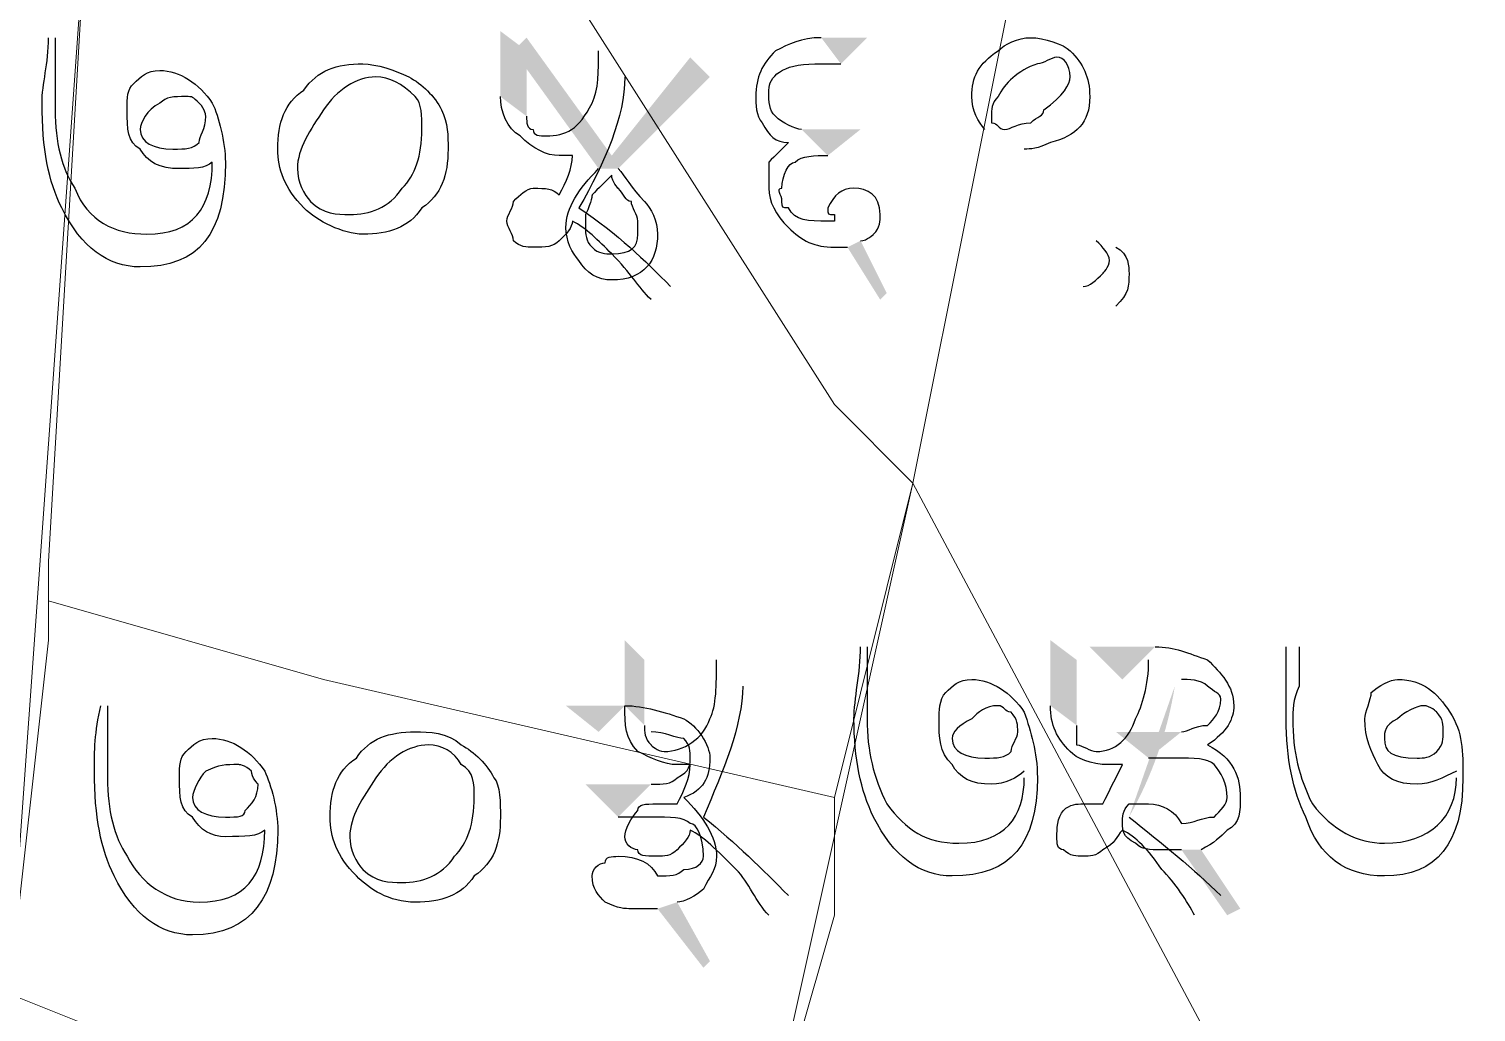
# Model space of a CAD drawing. Header units: metres. Extents: x 345912 to 349030, y 3061206 to 3061792.
# Drawn here: x 346949.8 to 346961.03, y 3061340.18 to 3061347.8 of the extents above; entities that cross this region are included whole.
import ezdxf

# ---------------------------------------------------------------- set-up
doc = ezdxf.new("R2010")
doc.units = ezdxf.units.M
doc.header["$MEASUREMENT"] = 0
doc.layers.add('PDF4_Geometry', color=7, linetype='Continuous')
doc.layers.add('PDF4_Solid Fills', color=7, linetype='Continuous')

msp = doc.modelspace()

# ---------------------------------------------------------------- hatches: boundary and pattern name
at = {"layer": 'PDF4_Solid Fills', "transparency": 33554559}
h = msp.add_hatch(color=256, dxfattribs=at)
h.paths.add_polyline_path([(346954.22308, 3061347.63564), (346954.42628, 3061347.43244)], flags=0)
h.paths.add_polyline_path([(346954.78188, 3061345.80684), (346954.62948, 3061345.70524)], flags=0)
h.paths.add_polyline_path([(346953.46108, 3061347.28004), (346953.46108, 3061347.78804), (346953.66428, 3061347.63564), (346953.66428, 3061347.12764)], flags=0)
h.paths.add_polyline_path([(346956.10268, 3061347.53404), (346956.30588, 3061347.73724), (346955.95028, 3061347.73724)], flags=0)
h.paths.add_polyline_path([(346956.15348, 3061346.11164), (346956.40748, 3061345.70524), (346956.45828, 3061345.75604), (346956.25508, 3061346.16244)], flags=0)
h.paths.add_polyline_path([(346956.00108, 3061346.82284), (346956.25508, 3061347.02604), (346955.79788, 3061347.02604)], flags=0)
h.paths.add_polyline_path([(346957.52508, 3061346.87364), (346958.23628, 3061346.11164)], flags=0)
h.paths.add_polyline_path([(346958.23628, 3061345.65444), (346957.98228, 3061345.80684)], flags=0)
h.paths.add_polyline_path([(346958.08388, 3061346.16244), (346957.22028, 3061347.02604)], flags=0)
h = msp.add_hatch(color=256, dxfattribs=at)
h.paths.add_polyline_path([(346949.95587, 3061347.73724), (346950.00667, 3061347.73724)], flags=0)
h.paths.add_polyline_path([(346951.22587, 3061346.77204), (346951.22587, 3061346.77204)], flags=0)
h.paths.add_polyline_path([(346954.22307, 3061346.72124), (346953.56267, 3061347.63564), (346953.66427, 3061347.73724), (346954.32467, 3061346.82284), (346954.93427, 3061347.58484), (346955.08667, 3061347.43244), (346954.37547, 3061346.72124)], flags=0)
h = msp.add_hatch(color=256, dxfattribs=at)
h.paths.add_polyline_path([(346955.13748, 3061342.91124), (346955.34068, 3061342.70804)], flags=0)
h.paths.add_polyline_path([(346955.69628, 3061341.08244), (346955.54388, 3061340.93004)], flags=0)
h.paths.add_polyline_path([(346954.42628, 3061342.55564), (346954.42628, 3061343.06364), (346954.57868, 3061342.91124), (346954.57868, 3061342.40324)], flags=0)
h.paths.add_polyline_path([(346956.25508, 3061343.01284), (346956.30588, 3061343.01284)], flags=0)
h.paths.add_polyline_path([(346957.52508, 3061341.99684), (346957.52508, 3061342.04764)], flags=0)
h.paths.add_polyline_path([(346958.28708, 3061342.75884), (346958.03308, 3061343.01284), (346958.54108, 3061343.01284)], flags=0)
h.paths.add_polyline_path([(346958.89668, 3061341.43804), (346959.20148, 3061340.98084), (346959.09988, 3061340.93004), (346958.74428, 3061341.43804)], flags=0)
h.paths.add_polyline_path([(346958.49028, 3061342.14924), (346958.23628, 3061342.35244), (346958.74428, 3061342.35244)], flags=0)
h = msp.add_hatch(color=256, dxfattribs=at)
h.paths.add_polyline_path([(346958.49028, 3061342.91124), (346958.69348, 3061342.70804)], flags=0)
h.paths.add_polyline_path([(346958.33788, 3061341.69204, 0.08894398), (346958.69348, 3061342.70804)], flags=0)
h.paths.add_polyline_path([(346959.04908, 3061341.08244), (346958.84588, 3061340.93004)], flags=0)
h.paths.add_polyline_path([(346957.72828, 3061342.55564), (346957.72828, 3061343.06364), (346957.93148, 3061342.91124), (346957.93148, 3061342.40324)], flags=0)
h.paths.add_polyline_path([(346959.55708, 3061343.01284), (346959.65868, 3061343.01284)], flags=0)
h.paths.add_polyline_path([(346960.87788, 3061341.99684), (346960.87788, 3061342.04764)], flags=0)
h = msp.add_hatch(color=256, dxfattribs=at)
h.paths.add_polyline_path([(346950.36228, 3061342.55563), (346950.41308, 3061342.55563)], flags=0)
h.paths.add_polyline_path([(346951.63228, 3061341.59043), (346951.63228, 3061341.59043)], flags=0)
h.paths.add_polyline_path([(346954.22308, 3061342.35243), (346953.96908, 3061342.55563), (346954.42628, 3061342.55563)], flags=0)
h.paths.add_polyline_path([(346954.83268, 3061341.03163), (346955.08668, 3061340.57443), (346955.03588, 3061340.52363), (346954.68028, 3061340.98083)], flags=0)
h.paths.add_polyline_path([(346954.37548, 3061341.69203), (346954.12148, 3061341.94603), (346954.62948, 3061341.94603)], flags=0)

# ---------------------------------------------------------------- linework, layer by layer
at = {"layer": 'PDF4_Geometry', "lineweight": 9}
for points in [[(346950.26068, 3061348.85483), (346949.65107, 3061340.32042), (346942.64068, 3061343.36844), (346942.33587, 3061343.36844), (346942.64068, 3061350.07403), (346942.94547, 3061350.07403), (346949.04147, 3061349.15963)], [(346950.26068, 3061348.85483), (346949.65107, 3061340.32042), (346942.64068, 3061343.36844), (346942.33587, 3061343.36844), (346942.64068, 3061350.07403), (346942.94547, 3061350.07403), (346949.04147, 3061349.15963)], [(346961.53827, 3061337.57724), (346959.09987, 3061338.18683), (346959.09987, 3061339.71083), (346956.66147, 3061344.28284), (346957.57587, 3061348.85483), (346965.19587, 3061350.07403)], [(346961.53827, 3061337.57724), (346959.09987, 3061338.18683), (346959.09987, 3061339.71083), (346956.66147, 3061344.28284), (346957.57587, 3061348.85483), (346965.19587, 3061350.07403)], [(346953.91827, 3061348.24523), (346956.05188, 3061344.89243), (346956.66147, 3061344.28284), (346956.05188, 3061341.84444), (346952.08948, 3061342.75884), (346949.95587, 3061343.36844), (346949.95587, 3061343.67322), (346950.26068, 3061348.85483), (346950.56547, 3061348.85483), (346951.47987, 3061348.55004), (346952.69908, 3061348.55004)], [(346953.91827, 3061348.24523), (346956.05188, 3061344.89243), (346956.66147, 3061344.28284), (346956.05188, 3061341.84444), (346952.08948, 3061342.75884), (346949.95587, 3061343.36844), (346949.95587, 3061343.67322), (346950.26068, 3061348.85483), (346950.56547, 3061348.85483), (346951.47987, 3061348.55004), (346952.69908, 3061348.55004)], [(346956.66147, 3061344.28284), (346956.05188, 3061344.89243), (346953.91827, 3061348.24523), (346957.27107, 3061348.85483), (346957.57587, 3061348.85483)], [(346956.66147, 3061344.28284), (346956.05188, 3061344.89243), (346953.91827, 3061348.24523), (346957.27107, 3061348.85483), (346957.57587, 3061348.85483)], [(346940.81188, 3061343.97803), (346941.42147, 3061343.67322), (346942.03107, 3061343.67322), (346942.33587, 3061343.36844), (346942.64068, 3061343.36844), (346949.65107, 3061340.32042), (346951.17508, 3061339.71083), (346949.95587, 3061333.61483), (346948.12707, 3061323.25164), (346946.29827, 3061324.16602), (346946.60308, 3061325.69004), (346949.04147, 3061338.49164), (346936.84948, 3061343.97803), (346937.15427, 3061345.50203)], [(346940.81188, 3061343.97803), (346941.42147, 3061343.67322), (346942.03107, 3061343.67322), (346942.33587, 3061343.36844), (346942.64068, 3061343.36844), (346949.65107, 3061340.32042), (346951.17508, 3061339.71083), (346949.95587, 3061333.61483), (346948.12707, 3061323.25164), (346946.29827, 3061324.16602), (346946.60308, 3061325.69004), (346949.04147, 3061338.49164), (346936.84948, 3061343.97803), (346937.15427, 3061345.50203)], [(346959.09987, 3061338.18683), (346955.44228, 3061338.79643), (346956.66147, 3061344.28284), (346959.09987, 3061339.71083)], [(346959.09987, 3061338.18683), (346955.44228, 3061338.79643), (346956.66147, 3061344.28284), (346959.09987, 3061339.71083)], [(346956.05188, 3061340.93004), (346955.44228, 3061338.79643), (346951.17508, 3061339.71083), (346949.65107, 3061340.32042), (346949.95587, 3061343.06363), (346949.95587, 3061343.36844), (346952.08948, 3061342.75884), (346956.05188, 3061341.84444)], [(346956.05188, 3061340.93004), (346955.44228, 3061338.79643), (346951.17508, 3061339.71083), (346949.65107, 3061340.32042), (346949.95587, 3061343.06363), (346949.95587, 3061343.36844), (346952.08948, 3061342.75884), (346956.05188, 3061341.84444)]]:
    msp.add_lwpolyline(points, close=True, dxfattribs=at)
at = {"layer": 'PDF4_Geometry', "lineweight": 25}
for points in [[(346949.90507, 3061347.22924), (346949.90507, 3061347.38164), (346949.95587, 3061347.53404), (346949.95587, 3061347.73724)], [(346950.00667, 3061347.73724), (346950.00667, 3061347.68644), (346950.00667, 3061347.58484), (346950.00667, 3061347.48324)], [(346955.95028, 3061347.73724), (346955.79788, 3061347.73724), (346955.69628, 3061347.68644), (346955.59468, 3061347.63564)], [(346957.32188, 3061347.63564), (346957.37268, 3061347.68644), (346957.47428, 3061347.73724), (346957.57588, 3061347.73724)], [(346957.57588, 3061347.73724), (346957.67748, 3061347.73724), (346957.82988, 3061347.68644), (346957.88068, 3061347.63564)], [(346954.17228, 3061347.22924), (346954.22308, 3061347.33084), (346954.22308, 3061347.48324), (346954.22308, 3061347.63564)], [(346955.59468, 3061347.63564), (346955.49308, 3061347.53404), (346955.44228, 3061347.43244), (346955.44228, 3061347.28004)], [(346957.11868, 3061347.28004), (346957.11868, 3061347.43244), (346957.16948, 3061347.53404), (346957.32188, 3061347.63564)], [(346957.77908, 3061347.58484), (346957.72828, 3061347.58484), (346957.67748, 3061347.53404), (346957.62668, 3061347.53404)], [(346957.88068, 3061347.43244), (346957.88068, 3061347.53404), (346957.82988, 3061347.58484), (346957.77908, 3061347.58484)], [(346957.88068, 3061347.63564), (346957.98228, 3061347.53404), (346958.03308, 3061347.43244), (346958.03308, 3061347.28004)], [(346950.00667, 3061347.48324), (346950.00667, 3061347.33084), (346950.00667, 3061347.22924), (346950.00667, 3061347.17844)], [(346950.61627, 3061347.38164), (346950.66707, 3061347.43244), (346950.71787, 3061347.48324), (346950.81947, 3061347.48324)], [(346950.81947, 3061347.48324), (346950.97187, 3061347.48324), (346951.12427, 3061347.38164), (346951.22587, 3061347.22924)], [(346951.93707, 3061347.33084), (346952.03867, 3061347.48324), (346952.19107, 3061347.53404), (346952.39427, 3061347.53404)], [(346952.39427, 3061347.53404), (346952.49587, 3061347.53404), (346952.64827, 3061347.48324), (346952.74987, 3061347.43244)], [(346955.54388, 3061347.33084), (346955.54388, 3061347.43244), (346955.64548, 3061347.53404), (346955.89948, 3061347.53404)], [(346955.89948, 3061347.53404), (346955.89948, 3061347.53404), (346955.95028, 3061347.53404), (346956.00108, 3061347.53404)], [(346956.00108, 3061347.53404), (346956.05188, 3061347.53404), (346956.10268, 3061347.53404), (346956.10268, 3061347.53404)], [(346957.62668, 3061347.53404), (346957.47428, 3061347.48324), (346957.37268, 3061347.38164), (346957.32188, 3061347.28004)], [(346950.56547, 3061347.17844), (346950.56547, 3061347.28004), (346950.56547, 3061347.33084), (346950.61627, 3061347.38164)], [(346952.49587, 3061347.43244), (346952.34347, 3061347.43244), (346952.19107, 3061347.33084), (346952.08947, 3061347.17844)], [(346952.80067, 3061347.28004), (346952.69907, 3061347.38164), (346952.59747, 3061347.43244), (346952.49587, 3061347.43244)], [(346952.74987, 3061347.43244), (346952.85147, 3061347.38164), (346952.95307, 3061347.28004), (346953.00387, 3061347.17844)], [(346954.42628, 3061347.43244), (346954.42628, 3061347.12764), (346954.27388, 3061346.77204), (346954.07068, 3061346.41644)], [(346957.67748, 3061347.17844), (346957.82988, 3061347.28004), (346957.88068, 3061347.38164), (346957.88068, 3061347.43244)], [(346950.05747, 3061346.41644), (346949.95587, 3061346.61964), (346949.90507, 3061346.87364), (346949.90507, 3061347.22924)], [(346950.81947, 3061347.22924), (346950.71787, 3061347.17844), (346950.66707, 3061347.07684), (346950.66707, 3061347.02604)], [(346951.02267, 3061347.28004), (346950.92107, 3061347.28004), (346950.87027, 3061347.28004), (346950.81947, 3061347.22924)], [(346951.12427, 3061347.22924), (346951.07347, 3061347.28004), (346951.07347, 3061347.28004), (346951.02267, 3061347.28004)], [(346951.17507, 3061347.12764), (346951.17507, 3061347.12764), (346951.17507, 3061347.17844), (346951.12427, 3061347.22924)], [(346951.22587, 3061347.22924), (346951.27667, 3061347.12764), (346951.32747, 3061346.92444), (346951.32747, 3061346.77204)], [(346951.73387, 3061346.87364), (346951.73387, 3061347.07684), (346951.78467, 3061347.22924), (346951.93707, 3061347.33084)], [(346952.85147, 3061347.02604), (346952.85147, 3061347.12764), (346952.85147, 3061347.22924), (346952.80067, 3061347.28004)], [(346953.61348, 3061346.97524), (346953.51188, 3061347.02604), (346953.46108, 3061347.17844), (346953.46108, 3061347.28004)], [(346953.81668, 3061346.97524), (346953.96908, 3061346.97524), (346954.07068, 3061347.02604), (346954.17228, 3061347.22924)], [(346955.44228, 3061347.28004), (346955.44228, 3061347.22924), (346955.44228, 3061347.12764), (346955.49308, 3061347.07684)], [(346955.59468, 3061347.12764), (346955.54388, 3061347.17844), (346955.54388, 3061347.22924), (346955.54388, 3061347.33084)], [(346957.22028, 3061347.02604), (346957.16948, 3061347.07684), (346957.11868, 3061347.17844), (346957.11868, 3061347.28004)], [(346957.32188, 3061347.28004), (346957.27108, 3061347.22924), (346957.27108, 3061347.17844), (346957.27108, 3061347.12764)], [(346958.03308, 3061347.28004), (346958.03308, 3061347.07684), (346957.93148, 3061346.97524), (346957.72828, 3061346.92444)], [(346950.00667, 3061347.17844), (346950.00667, 3061346.92444), (346950.05747, 3061346.72124), (346950.15907, 3061346.56884)], [(346950.66707, 3061346.87364), (346950.56547, 3061346.92444), (346950.56547, 3061347.02604), (346950.56547, 3061347.17844)], [(346951.12427, 3061346.92444), (346951.12427, 3061346.97524), (346951.17507, 3061347.02604), (346951.17507, 3061347.12764)], [(346952.08947, 3061347.17844), (346951.98787, 3061347.02604), (346951.88627, 3061346.87364), (346951.88627, 3061346.72124)], [(346953.00387, 3061347.17844), (346953.05467, 3061347.07684), (346953.05467, 3061346.97524), (346953.05467, 3061346.87364)], [(346953.66428, 3061347.12764), (346953.66428, 3061347.07684), (346953.66428, 3061347.02604), (346953.71508, 3061347.02604)], [(346955.79788, 3061347.02604), (346955.74708, 3061347.02604), (346955.64548, 3061347.07684), (346955.59468, 3061347.12764)], [(346957.27108, 3061347.12764), (346957.27108, 3061347.12764), (346957.27108, 3061347.07684), (346957.27108, 3061347.07684)], [(346957.57588, 3061347.07684), (346957.62668, 3061347.12764), (346957.67748, 3061347.12764), (346957.67748, 3061347.17844)], [(346950.66707, 3061347.02604), (346950.66707, 3061346.92444), (346950.76867, 3061346.87364), (346950.92107, 3061346.87364)], [(346952.69907, 3061346.56884), (346952.80067, 3061346.67044), (346952.85147, 3061346.82284), (346952.85147, 3061347.02604)], [(346953.71508, 3061347.02604), (346953.71508, 3061346.97524), (346953.76588, 3061346.97524), (346953.81668, 3061346.97524)], [(346955.49308, 3061347.07684), (346955.54388, 3061346.97524), (346955.59468, 3061346.92444), (346955.69628, 3061346.92444)], [(346957.27108, 3061347.07684), (346957.32188, 3061347.07684), (346957.32188, 3061347.02604), (346957.37268, 3061347.02604)], [(346957.37268, 3061347.02604), (346957.42348, 3061347.02604), (346957.47428, 3061347.07684), (346957.57588, 3061347.07684)], [(346950.92107, 3061346.87364), (346951.02267, 3061346.87364), (346951.07347, 3061346.87364), (346951.12427, 3061346.92444)], [(346953.91828, 3061346.82284), (346953.81668, 3061346.82284), (346953.71508, 3061346.87364), (346953.61348, 3061346.97524)], [(346955.69628, 3061346.92444), (346955.64548, 3061346.87364), (346955.59468, 3061346.82284), (346955.54388, 3061346.77204)], [(346957.72828, 3061346.92444), (346957.62668, 3061346.87364), (346957.57588, 3061346.87364), (346957.52508, 3061346.87364)], [(346950.97187, 3061346.72124), (346950.81947, 3061346.72124), (346950.71787, 3061346.77204), (346950.66707, 3061346.87364)], [(346951.93707, 3061346.41644), (346951.78467, 3061346.56884), (346951.73387, 3061346.72124), (346951.73387, 3061346.87364)], [(346953.05467, 3061346.87364), (346953.05467, 3061346.67044), (346953.00387, 3061346.51804), (346952.85147, 3061346.41644)], [(346953.91828, 3061346.51804), (346953.96908, 3061346.61964), (346954.01988, 3061346.72124), (346954.01988, 3061346.82284)], [(346954.01988, 3061346.82284), (346954.01988, 3061346.82284), (346953.96908, 3061346.82284), (346953.91828, 3061346.82284)], [(346955.74708, 3061346.77204), (346955.79788, 3061346.82284), (346955.89948, 3061346.82284), (346956.00108, 3061346.82284)], [(346951.32747, 3061346.77204), (346951.32747, 3061346.21324), (346951.12427, 3061345.95924), (346950.66707, 3061345.95924)], [(346950.71787, 3061346.21324), (346951.07347, 3061346.21324), (346951.22587, 3061346.41644), (346951.22587, 3061346.77204)], [(346951.22587, 3061346.77204), (346951.17507, 3061346.72124), (346951.07347, 3061346.72124), (346950.97187, 3061346.72124)], [(346951.88627, 3061346.72124), (346951.88627, 3061346.61964), (346951.93707, 3061346.51804), (346951.98787, 3061346.46724)], [(346953.96907, 3061346.26404), (346953.96907, 3061346.41644), (346954.07067, 3061346.56884), (346954.22307, 3061346.72124)], [(346954.32467, 3061346.67044), (346954.27387, 3061346.61964), (346954.22307, 3061346.56884), (346954.17227, 3061346.51804)], [(346954.37547, 3061346.56884), (346954.37547, 3061346.56884), (346954.32467, 3061346.61964), (346954.32467, 3061346.67044)], [(346954.37547, 3061346.72124), (346954.42627, 3061346.67044), (346954.47707, 3061346.56884), (346954.57867, 3061346.46724)], [(346955.54388, 3061346.77204), (346955.54388, 3061346.72124), (346955.54388, 3061346.67044), (346955.54388, 3061346.56884)], [(346955.64548, 3061346.56884), (346955.64548, 3061346.67044), (346955.69628, 3061346.77204), (346955.74708, 3061346.77204)], [(346950.15907, 3061346.56884), (346950.26067, 3061346.31484), (346950.46387, 3061346.21324), (346950.71787, 3061346.21324)], [(346952.29267, 3061346.36564), (346952.44507, 3061346.36564), (346952.59747, 3061346.41644), (346952.69907, 3061346.56884)], [(346953.56268, 3061346.46724), (346953.61348, 3061346.51804), (346953.66428, 3061346.56884), (346953.71508, 3061346.56884)], [(346953.71508, 3061346.56884), (346953.81668, 3061346.56884), (346953.86748, 3061346.56884), (346953.91828, 3061346.51804)], [(346954.47707, 3061346.46724), (346954.42627, 3061346.46724), (346954.42627, 3061346.51804), (346954.37547, 3061346.56884)], [(346955.54388, 3061346.56884), (346955.54388, 3061346.46724), (346955.59468, 3061346.36564), (346955.69628, 3061346.26404)], [(346955.64548, 3061346.46724), (346955.64548, 3061346.51804), (346955.59468, 3061346.56884), (346955.64548, 3061346.56884)], [(346956.20428, 3061346.56884), (346956.10268, 3061346.56884), (346956.05188, 3061346.51804), (346956.00108, 3061346.41644)], [(346956.40748, 3061346.36564), (346956.40748, 3061346.51804), (346956.30588, 3061346.56884), (346956.20428, 3061346.56884)], [(346951.98787, 3061346.46724), (346952.08947, 3061346.36564), (346952.19107, 3061346.36564), (346952.29267, 3061346.36564)], [(346953.51188, 3061346.31484), (346953.51188, 3061346.36564), (346953.56268, 3061346.41644), (346953.56268, 3061346.46724)], [(346954.17227, 3061346.51804), (346954.17227, 3061346.51804), (346954.17227, 3061346.46724), (346954.12147, 3061346.36564)], [(346954.52787, 3061346.31484), (346954.52787, 3061346.36564), (346954.47707, 3061346.41644), (346954.47707, 3061346.46724)], [(346954.57867, 3061346.46724), (346954.62947, 3061346.41644), (346954.68027, 3061346.31484), (346954.68027, 3061346.21324)], [(346955.69628, 3061346.41644), (346955.64548, 3061346.41644), (346955.64548, 3061346.41644), (346955.64548, 3061346.46724)], [(346950.66707, 3061345.95924), (346950.41307, 3061345.95924), (346950.20987, 3061346.11164), (346950.05747, 3061346.41644)], [(346952.39427, 3061346.21324), (346952.24187, 3061346.21324), (346952.03867, 3061346.31484), (346951.93707, 3061346.41644)], [(346952.85147, 3061346.41644), (346952.74987, 3061346.26404), (346952.59747, 3061346.21324), (346952.39427, 3061346.21324)], [(346954.07068, 3061346.41644), (346954.37548, 3061346.21324), (346954.57868, 3061346.01004), (346954.78188, 3061345.80684)], [(346954.12147, 3061346.36564), (346954.12147, 3061346.36564), (346954.12147, 3061346.31484), (346954.12147, 3061346.26404)], [(346956.00108, 3061346.31484), (346955.84868, 3061346.31484), (346955.74708, 3061346.31484), (346955.69628, 3061346.41644)], [(346956.00108, 3061346.41644), (346956.00108, 3061346.36564), (346956.00108, 3061346.36564), (346956.05188, 3061346.36564)], [(346956.05188, 3061346.36564), (346956.05188, 3061346.31484), (346956.05188, 3061346.31484), (346956.05188, 3061346.31484)], [(346956.35668, 3061346.21324), (346956.40748, 3061346.26404), (346956.40748, 3061346.31484), (346956.40748, 3061346.36564)], [(346953.56268, 3061346.16244), (346953.56268, 3061346.21324), (346953.51188, 3061346.26404), (346953.51188, 3061346.31484)], [(346954.01988, 3061346.31484), (346954.01988, 3061346.26404), (346953.96908, 3061346.21324), (346953.91828, 3061346.16244)], [(346954.07067, 3061346.01004), (346954.01987, 3061346.06084), (346953.96907, 3061346.16244), (346953.96907, 3061346.26404)], [(346954.32468, 3061346.06084), (346954.22308, 3061346.16244), (346954.12148, 3061346.26404), (346954.01988, 3061346.31484)], [(346954.12147, 3061346.26404), (346954.12147, 3061346.21324), (346954.12147, 3061346.16244), (346954.17227, 3061346.11164)], [(346954.52787, 3061346.21324), (346954.52787, 3061346.26404), (346954.52787, 3061346.26404), (346954.52787, 3061346.31484)], [(346955.69628, 3061346.26404), (346955.79788, 3061346.16244), (346955.89948, 3061346.11164), (346956.05188, 3061346.11164)], [(346956.05188, 3061346.31484), (346956.05188, 3061346.31484), (346956.00108, 3061346.31484), (346956.00108, 3061346.31484)], [(346953.71508, 3061346.11164), (346953.66428, 3061346.11164), (346953.61348, 3061346.11164), (346953.56268, 3061346.16244)], [(346953.91828, 3061346.16244), (346953.86748, 3061346.11164), (346953.81668, 3061346.11164), (346953.71508, 3061346.11164)], [(346954.17227, 3061346.11164), (346954.22307, 3061346.06084), (346954.27387, 3061346.06084), (346954.32467, 3061346.06084)], [(346954.32467, 3061346.06084), (346954.47707, 3061346.06084), (346954.52787, 3061346.11164), (346954.52787, 3061346.21324)], [(346954.68027, 3061346.21324), (346954.68027, 3061346.01004), (346954.57867, 3061345.85764), (346954.32467, 3061345.85764)], [(346956.05188, 3061346.11164), (346956.10268, 3061346.11164), (346956.10268, 3061346.11164), (346956.15348, 3061346.11164)], [(346956.25508, 3061346.16244), (346956.30588, 3061346.16244), (346956.35668, 3061346.21324), (346956.35668, 3061346.21324)], [(346958.18548, 3061346.01004), (346958.18548, 3061346.06084), (346958.13468, 3061346.11164), (346958.08388, 3061346.16244)], [(346958.23628, 3061346.11164), (346958.33788, 3061346.06084), (346958.33788, 3061345.95924), (346958.33788, 3061345.90844)], [(346954.32467, 3061345.85764), (346954.22307, 3061345.85764), (346954.12147, 3061345.90844), (346954.07067, 3061346.01004)], [(346954.62948, 3061345.70524), (346954.52788, 3061345.80684), (346954.47708, 3061345.90844), (346954.32468, 3061346.06084)], [(346958.13468, 3061345.90844), (346958.13468, 3061345.90844), (346958.18548, 3061345.95924), (346958.18548, 3061346.01004)], [(346957.98228, 3061345.80684), (346958.03308, 3061345.80684), (346958.08388, 3061345.85764), (346958.13468, 3061345.90844)], [(346958.33788, 3061345.90844), (346958.33788, 3061345.80684), (346958.33788, 3061345.75604), (346958.23628, 3061345.65444)], [(346956.20428, 3061342.45404), (346956.20428, 3061342.60644), (346956.25508, 3061342.80964), (346956.25508, 3061343.01284)], [(346956.30588, 3061343.01284), (346956.30588, 3061342.91124), (346956.30588, 3061342.86044), (346956.30588, 3061342.70804)], [(346958.54108, 3061343.01284), (346958.69348, 3061343.01284), (346958.79508, 3061342.96204), (346958.94748, 3061342.91124)], [(346959.55708, 3061342.45404), (346959.55708, 3061342.60644), (346959.55708, 3061342.80964), (346959.55708, 3061343.01284)], [(346959.65868, 3061343.01284), (346959.65868, 3061342.91124), (346959.65868, 3061342.86044), (346959.65868, 3061342.70804)], [(346955.08668, 3061342.45404), (346955.13748, 3061342.55564), (346955.13748, 3061342.70804), (346955.13748, 3061342.91124)], [(346958.38868, 3061342.45404), (346958.43948, 3061342.55564), (346958.49028, 3061342.70804), (346958.49028, 3061342.91124)], [(346958.94748, 3061342.91124), (346959.04908, 3061342.80964), (346959.15068, 3061342.70804), (346959.15068, 3061342.55564)], [(346956.91548, 3061342.65724), (346956.96628, 3061342.70804), (346957.01708, 3061342.75884), (346957.11868, 3061342.75884)], [(346957.11868, 3061342.75884), (346957.27108, 3061342.75884), (346957.42348, 3061342.65724), (346957.52508, 3061342.50484)], [(346958.94748, 3061342.70804), (346958.89668, 3061342.75884), (346958.79508, 3061342.75884), (346958.74428, 3061342.75884)], [(346960.21748, 3061342.65724), (346960.26828, 3061342.70804), (346960.36988, 3061342.75884), (346960.42068, 3061342.75884)], [(346960.42068, 3061342.75884), (346960.62388, 3061342.75884), (346960.72548, 3061342.65724), (346960.82708, 3061342.50484)], [(346955.34068, 3061342.70804), (346955.34068, 3061342.40324), (346955.18828, 3061342.04764), (346955.03588, 3061341.69204)], [(346956.30588, 3061342.70804), (346956.30588, 3061342.60644), (346956.30588, 3061342.50484), (346956.30588, 3061342.45404)], [(346956.86468, 3061342.45404), (346956.86468, 3061342.50484), (346956.86468, 3061342.60644), (346956.91548, 3061342.65724)], [(346959.04908, 3061342.60644), (346959.04908, 3061342.65724), (346958.99828, 3061342.65724), (346958.94748, 3061342.70804)], [(346959.65868, 3061342.70804), (346959.60788, 3061342.60644), (346959.60788, 3061342.50484), (346959.60788, 3061342.45404)], [(346960.16668, 3061342.45404), (346960.16668, 3061342.50484), (346960.21748, 3061342.60644), (346960.21748, 3061342.65724)], [(346950.31148, 3061342.04763), (346950.31148, 3061342.20003), (346950.31148, 3061342.35243), (346950.36228, 3061342.55563)], [(346950.41308, 3061342.55563), (346950.41308, 3061342.50483), (346950.41308, 3061342.40323), (346950.41308, 3061342.30163)], [(346954.52788, 3061342.20004), (346954.42628, 3061342.30164), (346954.42628, 3061342.40324), (346954.42628, 3061342.55564)], [(346954.42628, 3061342.55563), (346954.57868, 3061342.55563), (346954.73108, 3061342.50483), (346954.88348, 3061342.45403)], [(346957.32188, 3061342.55564), (346957.22028, 3061342.55564), (346957.16948, 3061342.50484), (346957.11868, 3061342.45404)], [(346957.42348, 3061342.50484), (346957.37268, 3061342.50484), (346957.37268, 3061342.55564), (346957.32188, 3061342.55564)], [(346957.88068, 3061342.20004), (346957.77908, 3061342.30164), (346957.72828, 3061342.40324), (346957.72828, 3061342.55564)], [(346958.94748, 3061342.40324), (346958.99828, 3061342.45404), (346959.04908, 3061342.50484), (346959.04908, 3061342.60644)], [(346959.15068, 3061342.55564), (346959.15068, 3061342.45404), (346959.09988, 3061342.35244), (346958.94748, 3061342.25084)], [(346960.62388, 3061342.55564), (346960.57308, 3061342.55564), (346960.47148, 3061342.50484), (346960.42068, 3061342.45404)], [(346960.72548, 3061342.50484), (346960.72548, 3061342.50484), (346960.67468, 3061342.55564), (346960.62388, 3061342.55564)], [(346954.57868, 3061342.40324), (346954.57868, 3061342.35244), (346954.57868, 3061342.30164), (346954.62948, 3061342.25084)], [(346954.73108, 3061342.20004), (346954.88348, 3061342.20004), (346955.03588, 3061342.30164), (346955.08668, 3061342.45404)], [(346954.88348, 3061342.45403), (346954.98508, 3061342.40323), (346955.08668, 3061342.25083), (346955.08668, 3061342.14923)], [(346956.35668, 3061341.69204), (346956.25508, 3061341.89524), (346956.20428, 3061342.14924), (346956.20428, 3061342.45404)], [(346956.30588, 3061342.45404), (346956.30588, 3061342.20004), (346956.35668, 3061341.99684), (346956.45828, 3061341.79364)], [(346956.96628, 3061342.09844), (346956.86468, 3061342.20004), (346956.86468, 3061342.30164), (346956.86468, 3061342.45404)], [(346957.11868, 3061342.45404), (346957.01708, 3061342.40324), (346956.96628, 3061342.35244), (346956.96628, 3061342.30164)], [(346957.47428, 3061342.35244), (346957.47428, 3061342.40324), (346957.47428, 3061342.45404), (346957.42348, 3061342.50484)], [(346957.52508, 3061342.50484), (346957.57588, 3061342.35244), (346957.62668, 3061342.20004), (346957.62668, 3061341.99684)], [(346957.93148, 3061342.40324), (346957.93148, 3061342.35244), (346957.93148, 3061342.30164), (346957.93148, 3061342.25084)], [(346958.08388, 3061342.20004), (346958.23628, 3061342.20004), (346958.33788, 3061342.30164), (346958.38868, 3061342.45404)], [(346958.74428, 3061342.35244), (346958.79508, 3061342.35244), (346958.84588, 3061342.40324), (346958.94748, 3061342.40324)], [(346959.70948, 3061341.69204), (346959.60788, 3061341.89524), (346959.55708, 3061342.14924), (346959.55708, 3061342.45404)], [(346959.60788, 3061342.45404), (346959.60788, 3061342.20004), (346959.65868, 3061341.99684), (346959.76028, 3061341.79364)], [(346960.26828, 3061342.09844), (346960.21748, 3061342.20004), (346960.16668, 3061342.30164), (346960.16668, 3061342.45404)], [(346960.42068, 3061342.45404), (346960.31908, 3061342.40324), (346960.31908, 3061342.35244), (346960.31908, 3061342.30164)], [(346960.77628, 3061342.35244), (346960.77628, 3061342.40324), (346960.77628, 3061342.45404), (346960.72548, 3061342.50484)], [(346960.82708, 3061342.50484), (346960.92868, 3061342.35244), (346960.92868, 3061342.20004), (346960.92868, 3061341.99684)], [(346950.41308, 3061342.30163), (346950.41308, 3061342.14923), (346950.41308, 3061342.04763), (346950.41308, 3061341.99683)], [(346951.02268, 3061342.20003), (346951.07348, 3061342.25083), (346951.12428, 3061342.30163), (346951.22588, 3061342.30163)], [(346951.22588, 3061342.30163), (346951.37828, 3061342.30163), (346951.53068, 3061342.20003), (346951.63228, 3061342.04763)], [(346952.34348, 3061342.14923), (346952.44508, 3061342.30163), (346952.59748, 3061342.35243), (346952.80068, 3061342.35243)], [(346952.80068, 3061342.35243), (346952.90228, 3061342.35243), (346953.05468, 3061342.35243), (346953.15628, 3061342.25083)], [(346954.88348, 3061342.30163), (346954.83268, 3061342.30163), (346954.73108, 3061342.35243), (346954.62948, 3061342.35243)], [(346954.93428, 3061342.14923), (346954.93428, 3061342.20003), (346954.93428, 3061342.25083), (346954.88348, 3061342.30163)], [(346956.96628, 3061342.30164), (346956.96628, 3061342.20004), (346957.06788, 3061342.14924), (346957.22028, 3061342.14924)], [(346957.42348, 3061342.20004), (346957.42348, 3061342.25084), (346957.47428, 3061342.30164), (346957.47428, 3061342.35244)], [(346960.31908, 3061342.30164), (346960.31908, 3061342.20004), (346960.36988, 3061342.14924), (346960.57308, 3061342.14924)], [(346960.72548, 3061342.20004), (346960.77628, 3061342.25084), (346960.77628, 3061342.30164), (346960.77628, 3061342.35244)], [(346950.97188, 3061341.99683), (346950.97188, 3061342.09843), (346950.97188, 3061342.14923), (346951.02268, 3061342.20003)], [(346952.90228, 3061342.25083), (346952.74988, 3061342.25083), (346952.59748, 3061342.14923), (346952.49588, 3061341.99683)], [(346953.15628, 3061342.09843), (346953.10548, 3061342.20003), (346953.00388, 3061342.25083), (346952.90228, 3061342.25083)], [(346953.15628, 3061342.25083), (346953.25788, 3061342.20003), (346953.35948, 3061342.09843), (346953.41028, 3061341.99683)], [(346954.83268, 3061342.09844), (346954.73108, 3061342.09844), (346954.62948, 3061342.14924), (346954.52788, 3061342.20004)], [(346954.62948, 3061342.25084), (346954.62948, 3061342.25084), (346954.68028, 3061342.20004), (346954.73108, 3061342.20004)], [(346957.22028, 3061342.14924), (346957.32188, 3061342.14924), (346957.37268, 3061342.14924), (346957.42348, 3061342.20004)], [(346958.18548, 3061342.09844), (346958.03308, 3061342.09844), (346957.93148, 3061342.14924), (346957.88068, 3061342.20004)], [(346957.93148, 3061342.25084), (346957.98228, 3061342.25084), (346958.03308, 3061342.20004), (346958.08388, 3061342.20004)], [(346958.94748, 3061342.25084), (346959.15068, 3061342.14924), (346959.20148, 3061341.99684), (346959.20148, 3061341.84444)], [(346960.57308, 3061342.14924), (346960.62388, 3061342.14924), (346960.67468, 3061342.14924), (346960.72548, 3061342.20004)], [(346951.42908, 3061342.09843), (346951.32748, 3061342.09843), (346951.27668, 3061342.09843), (346951.17508, 3061342.04763)], [(346951.53068, 3061342.04763), (346951.47988, 3061342.09843), (346951.42908, 3061342.09843), (346951.42908, 3061342.09843)], [(346952.14028, 3061341.69203), (346952.14028, 3061341.89523), (346952.19108, 3061342.04763), (346952.34348, 3061342.14923)], [(346953.25788, 3061341.84443), (346953.25788, 3061341.94603), (346953.25788, 3061342.04763), (346953.15628, 3061342.09843)], [(346954.83268, 3061341.99683), (346954.93428, 3061342.04763), (346954.93428, 3061342.09843), (346954.93428, 3061342.14923)], [(346954.83268, 3061341.79364), (346954.88348, 3061341.89524), (346954.93428, 3061341.99684), (346954.93428, 3061342.09844)], [(346954.93428, 3061342.09844), (346954.93428, 3061342.09844), (346954.88348, 3061342.09844), (346954.83268, 3061342.09844)], [(346955.08668, 3061342.14923), (346955.08668, 3061341.99683), (346955.03588, 3061341.89523), (346954.88348, 3061341.84443)], [(346957.27108, 3061341.94604), (346957.11868, 3061341.94604), (346957.01708, 3061341.99684), (346956.96628, 3061342.09844)], [(346958.13468, 3061341.79364), (346958.18548, 3061341.89524), (346958.23628, 3061341.99684), (346958.28708, 3061342.09844)], [(346958.28708, 3061342.09844), (346958.23628, 3061342.09844), (346958.18548, 3061342.09844), (346958.18548, 3061342.09844)], [(346958.59188, 3061342.14924), (346958.54108, 3061342.14924), (346958.49028, 3061342.14924), (346958.49028, 3061342.14924)], [(346958.69348, 3061342.14924), (346958.69348, 3061342.14924), (346958.64268, 3061342.14924), (346958.59188, 3061342.14924)], [(346958.99828, 3061342.09844), (346958.94748, 3061342.14924), (346958.84588, 3061342.14924), (346958.69348, 3061342.14924)], [(346959.09988, 3061341.84444), (346959.09988, 3061341.94604), (346959.04908, 3061342.04764), (346958.99828, 3061342.09844)], [(346960.57308, 3061341.94604), (346960.42068, 3061341.94604), (346960.31908, 3061341.99684), (346960.26828, 3061342.09844)], [(346950.46388, 3061341.23483), (346950.36228, 3061341.43803), (346950.31148, 3061341.69203), (346950.31148, 3061342.04763)], [(346950.41308, 3061341.99683), (346950.41308, 3061341.74283), (346950.46388, 3061341.53963), (346950.56548, 3061341.38723)], [(346951.07348, 3061341.69203), (346950.97188, 3061341.74283), (346950.97188, 3061341.84443), (346950.97188, 3061341.99683)], [(346951.17508, 3061342.04763), (346951.12428, 3061341.99683), (346951.07348, 3061341.89523), (346951.07348, 3061341.84443)], [(346951.58148, 3061341.94603), (346951.58148, 3061341.94603), (346951.53068, 3061341.99683), (346951.53068, 3061342.04763)], [(346951.63228, 3061342.04763), (346951.68308, 3061341.94603), (346951.73388, 3061341.74283), (346951.73388, 3061341.59043)], [(346952.49588, 3061341.99683), (346952.39428, 3061341.84443), (346952.29268, 3061341.69203), (346952.29268, 3061341.53963)], [(346953.41028, 3061341.99683), (346953.46108, 3061341.94603), (346953.46108, 3061341.79363), (346953.46108, 3061341.69203)], [(346954.62948, 3061341.94603), (346954.73108, 3061341.94603), (346954.78188, 3061341.94603), (346954.83268, 3061341.99683)], [(346957.62668, 3061341.99684), (346957.62668, 3061341.48884), (346957.42348, 3061341.23484), (346956.96628, 3061341.23484)], [(346957.01708, 3061341.48884), (346957.37268, 3061341.48884), (346957.52508, 3061341.69204), (346957.52508, 3061341.99684)], [(346957.52508, 3061342.04764), (346957.47428, 3061341.99684), (346957.37268, 3061341.94604), (346957.27108, 3061341.94604)], [(346960.92868, 3061341.99684), (346960.92868, 3061341.48884), (346960.72548, 3061341.23484), (346960.31908, 3061341.23484)], [(346960.31908, 3061341.48884), (346960.67468, 3061341.48884), (346960.87788, 3061341.69204), (346960.87788, 3061341.99684)], [(346960.87788, 3061342.04764), (346960.77628, 3061341.99684), (346960.67468, 3061341.94604), (346960.57308, 3061341.94604)], [(346951.07348, 3061341.84443), (346951.07348, 3061341.74283), (346951.17508, 3061341.69203), (346951.32748, 3061341.69203)], [(346951.47988, 3061341.74283), (346951.53068, 3061341.79363), (346951.58148, 3061341.84443), (346951.58148, 3061341.94603)], [(346953.10548, 3061341.38723), (346953.20708, 3061341.48883), (346953.25788, 3061341.64123), (346953.25788, 3061341.84443)], [(346954.88348, 3061341.84443), (346955.03588, 3061341.69203), (346955.13748, 3061341.53963), (346955.13748, 3061341.38723)], [(346958.99828, 3061341.69204), (346959.04908, 3061341.74284), (346959.09988, 3061341.79364), (346959.09988, 3061341.84444)], [(346959.20148, 3061341.84444), (346959.20148, 3061341.74284), (346959.20148, 3061341.64124), (346959.09988, 3061341.59044)], [(346951.32748, 3061341.69203), (346951.42908, 3061341.69203), (346951.47988, 3061341.69203), (346951.47988, 3061341.74283)], [(346954.42628, 3061341.53964), (346954.42628, 3061341.59044), (346954.47708, 3061341.69204), (346954.52788, 3061341.74284)], [(346954.52788, 3061341.74284), (346954.52788, 3061341.79364), (346954.57868, 3061341.79364), (346954.68028, 3061341.79364)], [(346954.68028, 3061341.79364), (346954.73108, 3061341.79364), (346954.78188, 3061341.79364), (346954.83268, 3061341.79364)], [(346956.45828, 3061341.79364), (346956.61068, 3061341.59044), (346956.76308, 3061341.48884), (346957.01708, 3061341.48884)], [(346957.77908, 3061341.53964), (346957.77908, 3061341.59044), (346957.77908, 3061341.69204), (346957.82988, 3061341.74284)], [(346957.82988, 3061341.74284), (346957.88068, 3061341.79364), (346957.93148, 3061341.79364), (346957.98228, 3061341.79364)], [(346957.98228, 3061341.79364), (346958.03308, 3061341.79364), (346958.13468, 3061341.79364), (346958.13468, 3061341.79364)], [(346958.28708, 3061341.64124), (346958.28708, 3061341.69204), (346958.28708, 3061341.74284), (346958.33788, 3061341.79364)], [(346958.33788, 3061341.79364), (346958.38868, 3061341.79364), (346958.43948, 3061341.79364), (346958.49028, 3061341.79364)], [(346958.49028, 3061341.79364), (346958.59188, 3061341.79364), (346958.69348, 3061341.74284), (346958.74428, 3061341.64124)], [(346959.76028, 3061341.79364), (346959.91268, 3061341.59044), (346960.11588, 3061341.48884), (346960.31908, 3061341.48884)], [(346951.32748, 3061341.53963), (346951.22588, 3061341.53963), (346951.12428, 3061341.59043), (346951.07348, 3061341.69203)], [(346952.34348, 3061341.23483), (346952.19108, 3061341.38723), (346952.14028, 3061341.53963), (346952.14028, 3061341.69203)], [(346953.46108, 3061341.69203), (346953.46108, 3061341.48883), (346953.41028, 3061341.33643), (346953.25788, 3061341.23483)], [(346954.52788, 3061341.69203), (346954.47708, 3061341.69203), (346954.42628, 3061341.69203), (346954.37548, 3061341.69203)], [(346954.62948, 3061341.69203), (346954.57868, 3061341.69203), (346954.57868, 3061341.69203), (346954.52788, 3061341.69203)], [(346954.93428, 3061341.64123), (346954.88348, 3061341.69203), (346954.78188, 3061341.69203), (346954.62948, 3061341.69203)], [(346955.03588, 3061341.38723), (346955.03588, 3061341.53963), (346954.98508, 3061341.64123), (346954.93428, 3061341.64123)], [(346955.03588, 3061341.69204), (346955.28988, 3061341.48884), (346955.49308, 3061341.28564), (346955.69628, 3061341.08244)], [(346956.96628, 3061341.23484), (346956.71228, 3061341.23484), (346956.50908, 3061341.38724), (346956.35668, 3061341.69204)], [(346958.38868, 3061341.48884), (346958.28708, 3061341.53964), (346958.28708, 3061341.59044), (346958.28708, 3061341.64124)], [(346958.33788, 3061341.69204), (346958.59188, 3061341.48884), (346958.84588, 3061341.28564), (346959.04908, 3061341.08244)], [(346958.74428, 3061341.64124), (346958.84588, 3061341.64124), (346958.89668, 3061341.69204), (346958.99828, 3061341.69204)], [(346960.31908, 3061341.23484), (346960.01428, 3061341.23484), (346959.81108, 3061341.38724), (346959.70948, 3061341.69204)], [(346951.73388, 3061341.59043), (346951.73388, 3061341.08243), (346951.53068, 3061340.77763), (346951.07348, 3061340.77763)], [(346951.12428, 3061341.03163), (346951.47988, 3061341.03163), (346951.63228, 3061341.23483), (346951.63228, 3061341.59043)], [(346951.63228, 3061341.59043), (346951.58148, 3061341.53963), (346951.47988, 3061341.53963), (346951.32748, 3061341.53963)], [(346952.29268, 3061341.53963), (346952.29268, 3061341.43803), (346952.34348, 3061341.33643), (346952.39428, 3061341.28563)], [(346954.52788, 3061341.43804), (346954.47708, 3061341.43804), (346954.42628, 3061341.48884), (346954.42628, 3061341.53964)], [(346954.93428, 3061341.59044), (346954.93428, 3061341.53964), (346954.88348, 3061341.48884), (346954.83268, 3061341.43804)], [(346955.28988, 3061341.28564), (346955.13748, 3061341.43804), (346955.03588, 3061341.53964), (346954.93428, 3061341.59044)], [(346957.82988, 3061341.43804), (346957.77908, 3061341.43804), (346957.77908, 3061341.48884), (346957.77908, 3061341.53964)], [(346958.28708, 3061341.59044), (346958.23628, 3061341.53964), (346958.23628, 3061341.48884), (346958.13468, 3061341.43804)], [(346958.59188, 3061341.28564), (346958.49028, 3061341.43804), (346958.38868, 3061341.53964), (346958.28708, 3061341.59044)], [(346959.09988, 3061341.59044), (346959.04908, 3061341.53964), (346958.99828, 3061341.48884), (346958.89668, 3061341.43804)], [(346954.68028, 3061341.38724), (346954.57868, 3061341.38724), (346954.52788, 3061341.38724), (346954.52788, 3061341.43804)], [(346954.83268, 3061341.43804), (346954.78188, 3061341.38724), (346954.73108, 3061341.38724), (346954.68028, 3061341.38724)], [(346957.98228, 3061341.38724), (346957.93148, 3061341.38724), (346957.88068, 3061341.38724), (346957.82988, 3061341.43804)], [(346958.13468, 3061341.43804), (346958.08388, 3061341.38724), (346958.03308, 3061341.38724), (346957.98228, 3061341.38724)], [(346958.59188, 3061341.43804), (346958.49028, 3061341.43804), (346958.43948, 3061341.43804), (346958.38868, 3061341.48884)], [(346958.74428, 3061341.43804), (346958.69348, 3061341.43804), (346958.64268, 3061341.43804), (346958.59188, 3061341.43804)], [(346950.56548, 3061341.38723), (346950.66708, 3061341.18403), (346950.87028, 3061341.03163), (346951.12428, 3061341.03163)], [(346952.39428, 3061341.28563), (346952.49588, 3061341.18403), (346952.59748, 3061341.18403), (346952.69908, 3061341.18403)], [(346952.69908, 3061341.18403), (346952.85148, 3061341.18403), (346953.00388, 3061341.23483), (346953.10548, 3061341.38723)], [(346954.17228, 3061341.23483), (346954.17228, 3061341.28563), (346954.22308, 3061341.33643), (346954.27388, 3061341.33643)], [(346954.27388, 3061341.33643), (346954.27388, 3061341.38723), (346954.32468, 3061341.38723), (346954.37548, 3061341.38723)], [(346954.37548, 3061341.38723), (346954.52788, 3061341.38723), (346954.62948, 3061341.33643), (346954.68028, 3061341.23483)], [(346954.68028, 3061341.23483), (346954.78188, 3061341.23483), (346954.83268, 3061341.23483), (346954.88348, 3061341.28563)], [(346954.88348, 3061341.28563), (346954.98508, 3061341.28563), (346955.03588, 3061341.33643), (346955.03588, 3061341.38723)], [(346955.13748, 3061341.38723), (346955.13748, 3061341.28563), (346955.08668, 3061341.23483), (346955.03588, 3061341.13323)], [(346955.54388, 3061340.93004), (346955.44228, 3061341.03164), (346955.39148, 3061341.18404), (346955.28988, 3061341.28564)], [(346958.84588, 3061340.93004), (346958.79508, 3061341.03164), (346958.69348, 3061341.18404), (346958.59188, 3061341.28564)], [(346951.07348, 3061340.77763), (346950.81948, 3061340.77763), (346950.61628, 3061340.93003), (346950.46388, 3061341.23483)], [(346952.80068, 3061341.03163), (346952.59748, 3061341.03163), (346952.44508, 3061341.13323), (346952.34348, 3061341.23483)], [(346953.25788, 3061341.23483), (346953.15628, 3061341.08243), (346953.00388, 3061341.03163), (346952.80068, 3061341.03163)], [(346954.27388, 3061341.03163), (346954.22308, 3061341.08243), (346954.17228, 3061341.13323), (346954.17228, 3061341.23483)], [(346955.03588, 3061341.13323), (346954.98508, 3061341.08243), (346954.88348, 3061341.03163), (346954.83268, 3061341.03163)], [(346954.47708, 3061340.98083), (346954.42628, 3061340.98083), (346954.37548, 3061340.98083), (346954.27388, 3061341.03163)], [(346954.68028, 3061340.98083), (346954.62948, 3061340.98083), (346954.57868, 3061340.98083), (346954.47708, 3061340.98083)]]:
    msp.add_open_spline(points, degree=3, dxfattribs=at)

doc.saveas('drawing.dxf')
